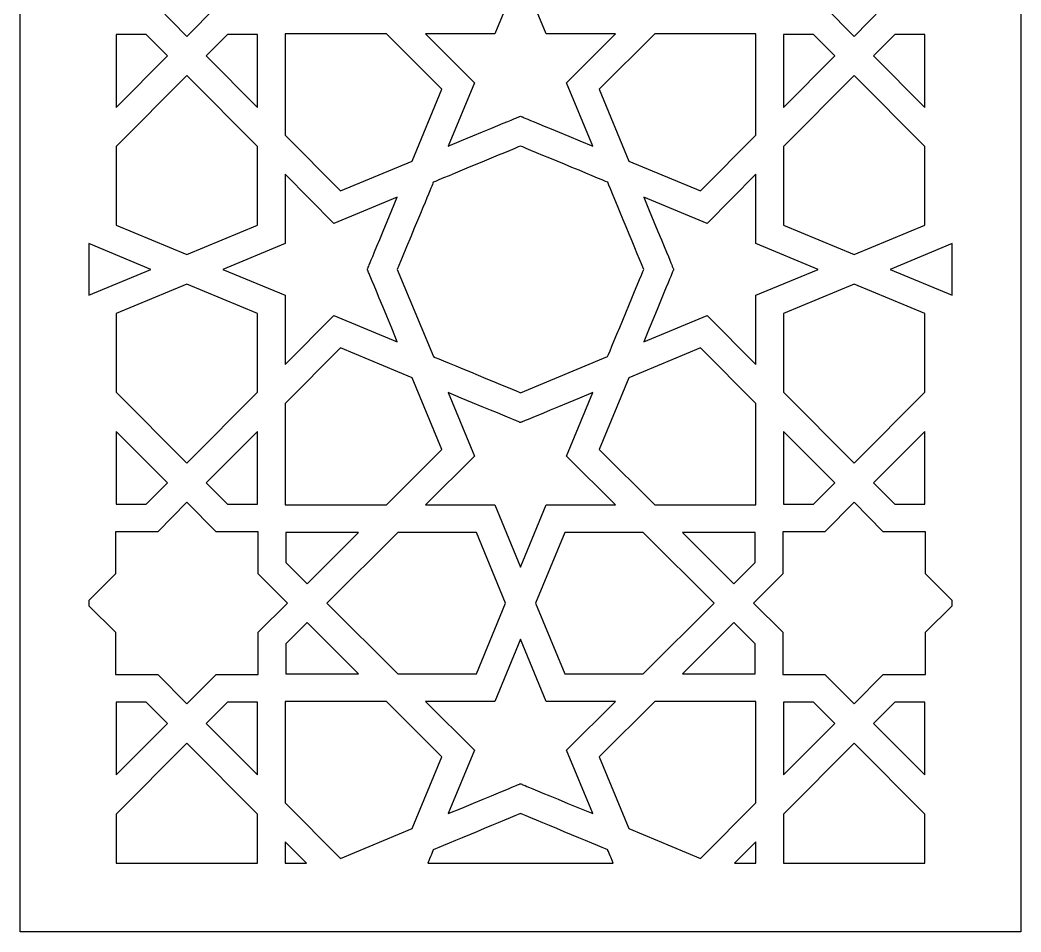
# Model space of a CAD drawing. Header units: millimetres. Extents: x -31 to 31, y -125 to 125.
# Drawn here: x -31.2 to 31.5, y -124.9 to -67.8 of the extents above; entities that cross this region are included whole.
import ezdxf

# ---------------------------------------------------------------- set-up
doc = ezdxf.new("R2010")
doc.units = ezdxf.units.MM
doc.header["$MEASUREMENT"] = 0
doc.layers.add('layer 1', color=7, linetype='Continuous')

msp = doc.modelspace()

# ---------------------------------------------------------------- linework, layer by layer
at = {"layer": 'layer 1', "color": 250}
for points, knots in [([(31.4678, -124.8834), (31.4678, -124.8834), (31.4678, 125.1165), (31.4678, 125.1165), (31.4678, 125.1165), (31.4678, 125.1165), (-31.2209, 125.1165), (-31.2209, 125.1165), (-31.2209, 125.1165), (-31.2209, 125.1165), (-31.2209, -124.8834), (-31.2209, -124.8834), (-31.2209, -124.8834), (-31.2209, -124.8834), (31.4678, -124.8834), (31.4678, -124.8834)], [0, 0, 0, 0, 0.2, 0.2, 0.2, 0.2, 0.4, 0.4, 0.4, 0.4, 0.6, 0.6, 0.6, 0.6, 1, 1, 1, 1]), ([(-25.2364, -60.6848), (-25.2364, -60.6848), (-25.2364, -58.044), (-25.2364, -58.044), (-25.2364, -58.044), (-25.2364, -58.044), (-22.5956, -58.044), (-22.5956, -58.044), (-22.5956, -58.044), (-22.5956, -58.044), (-20.7698, -56.1996), (-20.7698, -56.1996), (-20.7698, -56.1996), (-20.7698, -56.1996), (-18.944, -58.044), (-18.944, -58.044), (-18.944, -58.044), (-18.944, -58.044), (-16.3032, -58.044), (-16.3032, -58.044), (-16.3032, -58.044), (-16.3032, -58.044), (-16.3032, -60.6848), (-16.3032, -60.6848), (-16.3032, -60.6848), (-16.3032, -60.6848), (-14.4588, -62.5105), (-14.4588, -62.5105), (-14.4588, -62.5105), (-14.4588, -62.5105), (-16.3032, -64.3361), (-16.3032, -64.3361), (-16.3032, -64.3361), (-16.3032, -64.3361), (-16.3032, -66.977), (-16.3032, -66.977), (-16.3032, -66.977), (-16.3032, -66.977), (-18.944, -66.977), (-18.944, -66.977), (-18.944, -66.977), (-18.944, -66.977), (-20.7687, -68.8203), (-20.7687, -68.8203), (-20.7687, -68.8203), (-20.7687, -68.8203), (-20.7741, -68.8153), (-20.7741, -68.8153), (-20.7741, -68.8153), (-20.7741, -68.8153), (-20.7749, -68.8164), (-20.7749, -68.8164), (-20.7749, -68.8164), (-20.7749, -68.8164), (-22.5956, -66.977), (-22.5956, -66.977), (-22.5956, -66.977), (-22.5956, -66.977), (-25.2364, -66.977), (-25.2364, -66.977), (-25.2364, -66.977), (-25.2364, -66.977), (-25.2364, -64.3361), (-25.2364, -64.3361), (-25.2364, -64.3361), (-25.2364, -64.3361), (-26.9168, -62.6728), (-26.9168, -62.6728), (-26.9168, -62.6728), (-26.9168, -62.6728), (-26.9168, -62.3482), (-26.9168, -62.3482), (-26.9168, -62.3482), (-26.9168, -62.3482), (-25.2364, -60.6848), (-25.2364, -60.6848)], [0, 0, 0, 0, 0.05, 0.05, 0.05, 0.05, 0.1, 0.1, 0.1, 0.1, 0.15, 0.15, 0.15, 0.15, 0.2, 0.2, 0.2, 0.2, 0.25, 0.25, 0.25, 0.25, 0.3, 0.3, 0.3, 0.3, 0.35, 0.35, 0.35, 0.35, 0.4, 0.4, 0.4, 0.4, 0.45, 0.45, 0.45, 0.45, 0.5, 0.5, 0.5, 0.5, 0.55, 0.55, 0.55, 0.55, 0.6, 0.6, 0.6, 0.6, 0.65, 0.65, 0.65, 0.65, 0.7, 0.7, 0.7, 0.7, 0.75, 0.75, 0.75, 0.75, 0.8, 0.8, 0.8, 0.8, 0.85, 0.85, 0.85, 0.85, 0.9, 0.9, 0.9, 0.9, 1, 1, 1, 1]), ([(25.4847, -64.3361), (25.4847, -64.3361), (25.4847, -66.977), (25.4847, -66.977), (25.4847, -66.977), (25.4847, -66.977), (22.8438, -66.977), (22.8438, -66.977), (22.8438, -66.977), (22.8438, -66.977), (21.0192, -68.8203), (21.0192, -68.8203), (21.0192, -68.8203), (21.0192, -68.8203), (21.0139, -68.8153), (21.0139, -68.8153), (21.0139, -68.8153), (21.0139, -68.8153), (21.0128, -68.8164), (21.0128, -68.8164), (21.0128, -68.8164), (21.0128, -68.8164), (19.1922, -66.977), (19.1922, -66.977), (19.1922, -66.977), (19.1922, -66.977), (16.5513, -66.977), (16.5513, -66.977), (16.5513, -66.977), (16.5513, -66.977), (16.5513, -64.3361), (16.5513, -64.3361), (16.5513, -64.3361), (16.5513, -64.3361), (14.7069, -62.5105), (14.7069, -62.5105), (14.7069, -62.5105), (14.7069, -62.5105), (16.5513, -60.6848), (16.5513, -60.6848), (16.5513, -60.6848), (16.5513, -60.6848), (16.5513, -58.044), (16.5513, -58.044), (16.5513, -58.044), (16.5513, -58.044), (19.1922, -58.044), (19.1922, -58.044), (19.1922, -58.044), (19.1922, -58.044), (21.0181, -56.1996), (21.0181, -56.1996), (21.0181, -56.1996), (21.0181, -56.1996), (22.8438, -58.044), (22.8438, -58.044), (22.8438, -58.044), (22.8438, -58.044), (25.4847, -58.044), (25.4847, -58.044), (25.4847, -58.044), (25.4847, -58.044), (25.4847, -60.6848), (25.4847, -60.6848), (25.4847, -60.6848), (25.4847, -60.6848), (27.1649, -62.3482), (27.1649, -62.3482), (27.1649, -62.3482), (27.1649, -62.3482), (27.1649, -62.6724), (27.1649, -62.6724), (27.1649, -62.6724), (27.1649, -62.6724), (25.4847, -64.3361), (25.4847, -64.3361)], [0, 0, 0, 0, 0.05, 0.05, 0.05, 0.05, 0.1, 0.1, 0.1, 0.1, 0.15, 0.15, 0.15, 0.15, 0.2, 0.2, 0.2, 0.2, 0.25, 0.25, 0.25, 0.25, 0.3, 0.3, 0.3, 0.3, 0.35, 0.35, 0.35, 0.35, 0.4, 0.4, 0.4, 0.4, 0.45, 0.45, 0.45, 0.45, 0.5, 0.5, 0.5, 0.5, 0.55, 0.55, 0.55, 0.55, 0.6, 0.6, 0.6, 0.6, 0.65, 0.65, 0.65, 0.65, 0.7, 0.7, 0.7, 0.7, 0.75, 0.75, 0.75, 0.75, 0.8, 0.8, 0.8, 0.8, 0.85, 0.85, 0.85, 0.85, 0.9, 0.9, 0.9, 0.9, 1, 1, 1, 1]), ([(-1.4867, -68.658), (-1.4867, -68.658), (0.1242, -64.7683), (0.1242, -64.7683), (0.1242, -64.7683), (0.1242, -64.7683), (1.7349, -68.658), (1.7349, -68.658), (1.7349, -68.658), (1.7349, -68.658), (6.0787, -68.658), (6.0787, -68.658), (6.0787, -68.658), (6.0787, -68.658), (3.0031, -71.7197), (3.0031, -71.7197), (3.0031, -71.7197), (3.0031, -71.7197), (4.6496, -75.6895), (4.6496, -75.6895), (4.6496, -75.6895), (0.0573, -73.7863), (0.3773, -73.9193), (0.1242, -73.8131), (0.1242, -73.8131), (-0.1291, -73.9193), (0.3358, -73.726), (-4.4015, -75.6895), (-4.4015, -75.6895), (-4.4015, -75.6895), (-2.755, -71.7197), (-2.755, -71.7197), (-2.755, -71.7197), (-2.755, -71.7197), (-5.8305, -68.658), (-5.8305, -68.658), (-5.8305, -68.658), (-5.8305, -68.658), (-1.4867, -68.658), (-1.4867, -68.658)], [0, 0, 0, 0, 0.0909091, 0.0909091, 0.0909091, 0.0909091, 0.1818182, 0.1818182, 0.1818182, 0.1818182, 0.2727273, 0.2727273, 0.2727273, 0.2727273, 0.3636364, 0.3636364, 0.3636364, 0.3636364, 0.4545455, 0.4545455, 0.4545455, 0.4545455, 0.5454545, 0.5454545, 0.5454545, 0.5454545, 0.6363636, 0.6363636, 0.6363636, 0.6363636, 0.7272727, 0.7272727, 0.7272727, 0.7272727, 0.8181818, 0.8181818, 0.8181818, 0.8181818, 1, 1, 1, 1]), ([(-25.1901, -73.2649), (-25.1901, -73.2649), (-25.1901, -68.7045), (-25.1901, -68.7045), (-25.1901, -68.7045), (-25.1901, -68.7045), (-23.316, -68.7045), (-23.316, -68.7045), (-23.316, -68.7045), (-23.316, -68.7045), (-21.9863, -70.0458), (-21.9863, -70.0458), (-21.9863, -70.0458), (-21.9863, -70.0458), (-25.1901, -73.2649), (-25.1901, -73.2649)], [0, 0, 0, 0, 0.2, 0.2, 0.2, 0.2, 0.4, 0.4, 0.4, 0.4, 0.6, 0.6, 0.6, 0.6, 1, 1, 1, 1]), ([(-16.3495, -68.7045), (-16.3495, -68.7045), (-16.3495, -73.2646), (-16.3495, -73.2646), (-16.3495, -73.2646), (-16.3495, -73.2646), (-19.5531, -70.0458), (-19.5531, -70.0458), (-19.5531, -70.0458), (-19.5531, -70.0458), (-18.2235, -68.7045), (-18.2235, -68.7045), (-18.2235, -68.7045), (-18.2235, -68.7045), (-16.3495, -68.7045), (-16.3495, -68.7045)], [0, 0, 0, 0, 0.2, 0.2, 0.2, 0.2, 0.4, 0.4, 0.4, 0.4, 0.6, 0.6, 0.6, 0.6, 1, 1, 1, 1]), ([(-6.6594, -76.623), (-6.6594, -76.623), (-11.1532, -78.4867), (-11.1532, -78.4867), (-11.1532, -78.4867), (-11.1532, -78.4867), (-14.6219, -75.0016), (-14.6219, -75.0016), (-14.6219, -75.0016), (-14.6219, -75.0016), (-14.6219, -68.658), (-14.6219, -68.658), (-14.6219, -68.658), (-14.6219, -68.658), (-8.2786, -68.658), (-8.2786, -68.658), (-8.2786, -68.658), (-8.2786, -68.658), (-4.7934, -72.1268), (-4.7934, -72.1268), (-4.7934, -72.1268), (-4.7934, -72.1268), (-6.6594, -76.623), (-6.6594, -76.623)], [0, 0, 0, 0, 0.1428571, 0.1428571, 0.1428571, 0.1428571, 0.2857143, 0.2857143, 0.2857143, 0.2857143, 0.4285714, 0.4285714, 0.4285714, 0.4285714, 0.5714286, 0.5714286, 0.5714286, 0.5714286, 0.7142857, 0.7142857, 0.7142857, 0.7142857, 1, 1, 1, 1]), ([(6.9053, -76.6223), (6.9053, -76.6223), (5.0415, -72.1268), (5.0415, -72.1268), (5.0415, -72.1268), (5.0415, -72.1268), (8.5266, -68.658), (8.5266, -68.658), (8.5266, -68.658), (8.5266, -68.658), (14.8703, -68.658), (14.8703, -68.658), (14.8703, -68.658), (14.8703, -68.658), (14.8703, -75.0016), (14.8703, -75.0016), (14.8703, -75.0016), (14.8703, -75.0016), (11.4014, -78.4867), (11.4014, -78.4867), (11.4014, -78.4867), (11.4014, -78.4867), (6.9053, -76.6223), (6.9053, -76.6223)], [0, 0, 0, 0, 0.1428571, 0.1428571, 0.1428571, 0.1428571, 0.2857143, 0.2857143, 0.2857143, 0.2857143, 0.4285714, 0.4285714, 0.4285714, 0.4285714, 0.5714286, 0.5714286, 0.5714286, 0.5714286, 0.7142857, 0.7142857, 0.7142857, 0.7142857, 1, 1, 1, 1]), ([(16.5975, -73.2646), (16.5975, -73.2646), (16.5975, -68.7045), (16.5975, -68.7045), (16.5975, -68.7045), (16.5975, -68.7045), (18.4718, -68.7045), (18.4718, -68.7045), (18.4718, -68.7045), (18.4718, -68.7045), (19.8014, -70.0458), (19.8014, -70.0458), (19.8014, -70.0458), (19.8014, -70.0458), (16.5975, -73.2646), (16.5975, -73.2646)], [0, 0, 0, 0, 0.2, 0.2, 0.2, 0.2, 0.4, 0.4, 0.4, 0.4, 0.6, 0.6, 0.6, 0.6, 1, 1, 1, 1]), ([(25.4384, -68.7045), (25.4384, -68.7045), (25.4384, -73.2649), (25.4384, -73.2649), (25.4384, -73.2649), (25.4384, -73.2649), (22.2345, -70.0458), (22.2345, -70.0458), (22.2345, -70.0458), (22.2345, -70.0458), (23.5641, -68.7045), (23.5641, -68.7045), (23.5641, -68.7045), (23.5641, -68.7045), (25.4384, -68.7045), (25.4384, -68.7045)], [0, 0, 0, 0, 0.2, 0.2, 0.2, 0.2, 0.4, 0.4, 0.4, 0.4, 0.6, 0.6, 0.6, 0.6, 1, 1, 1, 1]), ([(-25.1901, -75.7149), (-25.1901, -75.7149), (-20.7698, -71.2721), (-20.7698, -71.2721), (-20.7698, -71.2721), (-20.7698, -71.2721), (-16.3495, -75.7149), (-16.3495, -75.7149), (-16.3495, -75.7149), (-16.3495, -75.7149), (-16.3495, -80.6387), (-16.3495, -80.6387), (-16.3495, -80.6387), (-16.3495, -80.6387), (-20.7698, -82.4692), (-20.7698, -82.4692), (-20.7698, -82.4692), (-20.7698, -82.4692), (-25.1901, -80.6387), (-25.1901, -80.6387), (-25.1901, -80.6387), (-25.1901, -80.6387), (-25.1901, -75.7149), (-25.1901, -75.7149)], [0, 0, 0, 0, 0.1428571, 0.1428571, 0.1428571, 0.1428571, 0.2857143, 0.2857143, 0.2857143, 0.2857143, 0.4285714, 0.4285714, 0.4285714, 0.4285714, 0.5714286, 0.5714286, 0.5714286, 0.5714286, 0.7142857, 0.7142857, 0.7142857, 0.7142857, 1, 1, 1, 1]), ([(16.5975, -75.7149), (16.5975, -75.7149), (21.0181, -71.2721), (21.0181, -71.2721), (21.0181, -71.2721), (21.0181, -71.2721), (25.4384, -75.7149), (25.4384, -75.7149), (25.4384, -75.7149), (25.4384, -75.7149), (25.4384, -80.6387), (25.4384, -80.6387), (25.4384, -80.6387), (25.4384, -80.6387), (21.0181, -82.4692), (21.0181, -82.4692), (21.0181, -82.4692), (21.0181, -82.4692), (16.5975, -80.6387), (16.5975, -80.6387), (16.5975, -80.6387), (16.5975, -80.6387), (16.5975, -75.7149), (16.5975, -75.7149)], [0, 0, 0, 0, 0.1428571, 0.1428571, 0.1428571, 0.1428571, 0.2857143, 0.2857143, 0.2857143, 0.2857143, 0.4285714, 0.4285714, 0.4285714, 0.4285714, 0.5714286, 0.5714286, 0.5714286, 0.5714286, 0.7142857, 0.7142857, 0.7142857, 0.7142857, 1, 1, 1, 1]), ([(0.1242, -91.1246), (-0.0378, -91.0576), (-4.9532, -89.0196), (-5.3336, -88.8616), (-5.3336, -88.8616), (-5.3336, -88.8616), (-7.5965, -83.4041), (-7.5965, -83.4041), (-7.5965, -83.4041), (-5.8658, -79.2328), (-5.4422, -78.2119), (-5.3384, -77.9487), (-5.3384, -77.9487), (-4.8553, -77.7473), (-0.3919, -75.8973), (0.1242, -75.6835), (0.1242, -75.6835), (0.6412, -75.8977), (5.1216, -77.7547), (5.5897, -77.9501), (5.5897, -77.9501), (5.8656, -78.6561), (7.626, -82.8837), (7.8444, -83.4044), (7.8444, -83.4044), (7.6404, -83.8969), (5.7944, -88.3514), (5.5795, -88.863), (5.5795, -88.863), (5.5795, -88.863), (0.1242, -91.1246), (0.1242, -91.1246)], [0, 0, 0, 0, 0.1111111, 0.1111111, 0.1111111, 0.1111111, 0.2222222, 0.2222222, 0.2222222, 0.2222222, 0.3333333, 0.3333333, 0.3333333, 0.3333333, 0.4444444, 0.4444444, 0.4444444, 0.4444444, 0.5555556, 0.5555556, 0.5555556, 0.5555556, 0.6666667, 0.6666667, 0.6666667, 0.6666667, 0.7777778, 0.7777778, 0.7777778, 0.7777778, 1, 1, 1, 1]), ([(-18.5119, -83.4041), (-18.5119, -83.4041), (-14.6219, -81.7937), (-14.6219, -81.7937), (-14.6219, -81.7937), (-14.6219, -81.7937), (-14.6219, -77.4496), (-14.6219, -77.4496), (-14.6219, -77.4496), (-14.6219, -77.4496), (-11.5605, -80.5254), (-11.5605, -80.5254), (-11.5605, -80.5254), (-11.5605, -80.5254), (-7.5905, -78.879), (-7.5905, -78.879), (-7.5905, -78.879), (-9.53, -83.5579), (-9.3749, -83.185), (-9.467, -83.4041), (-9.467, -83.4041), (-9.3529, -83.6768), (-9.6184, -83.0372), (-7.5905, -87.9299), (-7.5905, -87.9299), (-7.5905, -87.9299), (-11.5605, -86.2831), (-11.5605, -86.2831), (-11.5605, -86.2831), (-11.5605, -86.2831), (-14.6219, -89.359), (-14.6219, -89.359), (-14.6219, -89.359), (-14.6219, -89.359), (-14.6219, -85.0149), (-14.6219, -85.0149), (-14.6219, -85.0149), (-14.6219, -85.0149), (-18.5119, -83.4041), (-18.5119, -83.4041)], [0, 0, 0, 0, 0.0909091, 0.0909091, 0.0909091, 0.0909091, 0.1818182, 0.1818182, 0.1818182, 0.1818182, 0.2727273, 0.2727273, 0.2727273, 0.2727273, 0.3636364, 0.3636364, 0.3636364, 0.3636364, 0.4545455, 0.4545455, 0.4545455, 0.4545455, 0.5454545, 0.5454545, 0.5454545, 0.5454545, 0.6363636, 0.6363636, 0.6363636, 0.6363636, 0.7272727, 0.7272727, 0.7272727, 0.7272727, 0.8181818, 0.8181818, 0.8181818, 0.8181818, 1, 1, 1, 1]), ([(9.7151, -83.4041), (9.6089, -83.1512), (9.8033, -83.6186), (7.8387, -78.879), (7.8387, -78.879), (7.8387, -78.879), (11.8089, -80.5254), (11.8089, -80.5254), (11.8089, -80.5254), (11.8089, -80.5254), (14.8703, -77.4496), (14.8703, -77.4496), (14.8703, -77.4496), (14.8703, -77.4496), (14.8703, -81.7937), (14.8703, -81.7937), (14.8703, -81.7937), (14.8703, -81.7937), (18.76, -83.4041), (18.76, -83.4041), (18.76, -83.4041), (18.76, -83.4041), (14.8703, -85.0149), (14.8703, -85.0149), (14.8703, -85.0149), (14.8703, -85.0149), (14.8703, -89.359), (14.8703, -89.359), (14.8703, -89.359), (14.8703, -89.359), (11.8089, -86.2831), (11.8089, -86.2831), (11.8089, -86.2831), (11.8089, -86.2831), (7.8387, -87.9299), (7.8387, -87.9299), (7.8387, -87.9299), (9.7691, -83.2729), (9.6093, -83.6574), (9.7151, -83.4041)], [0, 0, 0, 0, 0.0909091, 0.0909091, 0.0909091, 0.0909091, 0.1818182, 0.1818182, 0.1818182, 0.1818182, 0.2727273, 0.2727273, 0.2727273, 0.2727273, 0.3636364, 0.3636364, 0.3636364, 0.3636364, 0.4545455, 0.4545455, 0.4545455, 0.4545455, 0.5454545, 0.5454545, 0.5454545, 0.5454545, 0.6363636, 0.6363636, 0.6363636, 0.6363636, 0.7272727, 0.7272727, 0.7272727, 0.7272727, 0.8181818, 0.8181818, 0.8181818, 0.8181818, 1, 1, 1, 1]), ([(-26.9168, -85.0149), (-26.9168, -85.0149), (-26.9168, -81.794), (-26.9168, -81.794), (-26.9168, -81.794), (-26.9168, -81.794), (-23.0277, -83.4041), (-23.0277, -83.4041), (-23.0277, -83.4041), (-23.0277, -83.4041), (-26.9168, -85.0149), (-26.9168, -85.0149)], [0, 0, 0, 0, 0.25, 0.25, 0.25, 0.25, 0.5, 0.5, 0.5, 0.5, 1, 1, 1, 1]), ([(27.1649, -81.794), (27.1649, -81.794), (27.1649, -85.0149), (27.1649, -85.0149), (27.1649, -85.0149), (27.1649, -85.0149), (23.2759, -83.4041), (23.2759, -83.4041), (23.2759, -83.4041), (23.2759, -83.4041), (27.1649, -81.794), (27.1649, -81.794)], [0, 0, 0, 0, 0.25, 0.25, 0.25, 0.25, 0.5, 0.5, 0.5, 0.5, 1, 1, 1, 1]), ([(-16.3495, -91.0938), (-16.3495, -91.0938), (-20.7698, -95.5368), (-20.7698, -95.5368), (-20.7698, -95.5368), (-20.7698, -95.5368), (-25.1901, -91.0938), (-25.1901, -91.0938), (-25.1901, -91.0938), (-25.1901, -91.0938), (-25.1901, -86.1699), (-25.1901, -86.1699), (-25.1901, -86.1699), (-25.1901, -86.1699), (-20.7698, -84.3393), (-20.7698, -84.3393), (-20.7698, -84.3393), (-20.7698, -84.3393), (-16.3495, -86.1699), (-16.3495, -86.1699), (-16.3495, -86.1699), (-16.3495, -86.1699), (-16.3495, -91.0938), (-16.3495, -91.0938)], [0, 0, 0, 0, 0.1428571, 0.1428571, 0.1428571, 0.1428571, 0.2857143, 0.2857143, 0.2857143, 0.2857143, 0.4285714, 0.4285714, 0.4285714, 0.4285714, 0.5714286, 0.5714286, 0.5714286, 0.5714286, 0.7142857, 0.7142857, 0.7142857, 0.7142857, 1, 1, 1, 1]), ([(25.4384, -91.0938), (25.4384, -91.0938), (21.0181, -95.5368), (21.0181, -95.5368), (21.0181, -95.5368), (21.0181, -95.5368), (16.5975, -91.0938), (16.5975, -91.0938), (16.5975, -91.0938), (16.5975, -91.0938), (16.5975, -86.1699), (16.5975, -86.1699), (16.5975, -86.1699), (16.5975, -86.1699), (21.0181, -84.3393), (21.0181, -84.3393), (21.0181, -84.3393), (21.0181, -84.3393), (25.4384, -86.1699), (25.4384, -86.1699), (25.4384, -86.1699), (25.4384, -86.1699), (25.4384, -91.0938), (25.4384, -91.0938)], [0, 0, 0, 0, 0.1428571, 0.1428571, 0.1428571, 0.1428571, 0.2857143, 0.2857143, 0.2857143, 0.2857143, 0.4285714, 0.4285714, 0.4285714, 0.4285714, 0.5714286, 0.5714286, 0.5714286, 0.5714286, 0.7142857, 0.7142857, 0.7142857, 0.7142857, 1, 1, 1, 1]), ([(-14.6219, -91.8068), (-14.6219, -91.8068), (-11.1532, -88.3218), (-11.1532, -88.3218), (-11.1532, -88.3218), (-11.1532, -88.3218), (-6.658, -90.1863), (-6.658, -90.1863), (-6.658, -90.1863), (-6.658, -90.1863), (-4.7934, -94.6817), (-4.7934, -94.6817), (-4.7934, -94.6817), (-4.7934, -94.6817), (-8.2786, -98.1505), (-8.2786, -98.1505), (-8.2786, -98.1505), (-8.2786, -98.1505), (-14.6219, -98.1505), (-14.6219, -98.1505), (-14.6219, -98.1505), (-14.6219, -98.1505), (-14.6219, -91.8068), (-14.6219, -91.8068)], [0, 0, 0, 0, 0.1428571, 0.1428571, 0.1428571, 0.1428571, 0.2857143, 0.2857143, 0.2857143, 0.2857143, 0.4285714, 0.4285714, 0.4285714, 0.4285714, 0.5714286, 0.5714286, 0.5714286, 0.5714286, 0.7142857, 0.7142857, 0.7142857, 0.7142857, 1, 1, 1, 1]), ([(6.9063, -90.1863), (6.9063, -90.1863), (11.4014, -88.3218), (11.4014, -88.3218), (11.4014, -88.3218), (11.4014, -88.3218), (14.8703, -91.8068), (14.8703, -91.8068), (14.8703, -91.8068), (14.8703, -91.8068), (14.8703, -98.1505), (14.8703, -98.1505), (14.8703, -98.1505), (14.8703, -98.1505), (8.5266, -98.1505), (8.5266, -98.1505), (8.5266, -98.1505), (8.5266, -98.1505), (5.0415, -94.6817), (5.0415, -94.6817), (5.0415, -94.6817), (5.0415, -94.6817), (6.9063, -90.1863), (6.9063, -90.1863)], [0, 0, 0, 0, 0.1428571, 0.1428571, 0.1428571, 0.1428571, 0.2857143, 0.2857143, 0.2857143, 0.2857143, 0.4285714, 0.4285714, 0.4285714, 0.4285714, 0.5714286, 0.5714286, 0.5714286, 0.5714286, 0.7142857, 0.7142857, 0.7142857, 0.7142857, 1, 1, 1, 1]), ([(0.1242, -92.9957), (0.3773, -92.8892), (-0.0642, -93.0727), (4.6496, -91.1189), (4.6496, -91.1189), (4.6496, -91.1189), (3.0031, -95.0888), (3.0031, -95.0888), (3.0031, -95.0888), (3.0031, -95.0888), (6.0787, -98.1505), (6.0787, -98.1505), (6.0787, -98.1505), (6.0787, -98.1505), (1.7349, -98.1505), (1.7349, -98.1505), (1.7349, -98.1505), (1.7349, -98.1505), (0.1242, -102.0403), (0.1242, -102.0403), (0.1242, -102.0403), (0.1242, -102.0403), (-1.4867, -98.1505), (-1.4867, -98.1505), (-1.4867, -98.1505), (-1.4867, -98.1505), (-5.8305, -98.1505), (-5.8305, -98.1505), (-5.8305, -98.1505), (-5.8305, -98.1505), (-2.755, -95.0888), (-2.755, -95.0888), (-2.755, -95.0888), (-2.755, -95.0888), (-4.4015, -91.1189), (-4.4015, -91.1189), (-4.4015, -91.1189), (0.2759, -93.0574), (-0.1097, -92.8973), (0.1242, -92.9957)], [0, 0, 0, 0, 0.0909091, 0.0909091, 0.0909091, 0.0909091, 0.1818182, 0.1818182, 0.1818182, 0.1818182, 0.2727273, 0.2727273, 0.2727273, 0.2727273, 0.3636364, 0.3636364, 0.3636364, 0.3636364, 0.4545455, 0.4545455, 0.4545455, 0.4545455, 0.5454545, 0.5454545, 0.5454545, 0.5454545, 0.6363636, 0.6363636, 0.6363636, 0.6363636, 0.7272727, 0.7272727, 0.7272727, 0.7272727, 0.8181818, 0.8181818, 0.8181818, 0.8181818, 1, 1, 1, 1]), ([(-25.1901, -98.1039), (-25.1901, -98.1039), (-25.1901, -93.544), (-25.1901, -93.544), (-25.1901, -93.544), (-25.1901, -93.544), (-21.9863, -96.7631), (-21.9863, -96.7631), (-21.9863, -96.7631), (-21.9863, -96.7631), (-23.316, -98.1039), (-23.316, -98.1039), (-23.316, -98.1039), (-23.316, -98.1039), (-25.1901, -98.1039), (-25.1901, -98.1039)], [0, 0, 0, 0, 0.2, 0.2, 0.2, 0.2, 0.4, 0.4, 0.4, 0.4, 0.6, 0.6, 0.6, 0.6, 1, 1, 1, 1]), ([(-16.3495, -93.544), (-16.3495, -93.544), (-16.3495, -98.1039), (-16.3495, -98.1039), (-16.3495, -98.1039), (-16.3495, -98.1039), (-18.2235, -98.1039), (-18.2235, -98.1039), (-18.2235, -98.1039), (-18.2235, -98.1039), (-19.5531, -96.7631), (-19.5531, -96.7631), (-19.5531, -96.7631), (-19.5531, -96.7631), (-16.3495, -93.544), (-16.3495, -93.544)], [0, 0, 0, 0, 0.2, 0.2, 0.2, 0.2, 0.4, 0.4, 0.4, 0.4, 0.6, 0.6, 0.6, 0.6, 1, 1, 1, 1]), ([(16.5975, -98.1039), (16.5975, -98.1039), (16.5975, -93.544), (16.5975, -93.544), (16.5975, -93.544), (16.5975, -93.544), (19.8014, -96.7631), (19.8014, -96.7631), (19.8014, -96.7631), (19.8014, -96.7631), (18.4718, -98.1039), (18.4718, -98.1039), (18.4718, -98.1039), (18.4718, -98.1039), (16.5975, -98.1039), (16.5975, -98.1039)], [0, 0, 0, 0, 0.2, 0.2, 0.2, 0.2, 0.4, 0.4, 0.4, 0.4, 0.6, 0.6, 0.6, 0.6, 1, 1, 1, 1]), ([(25.4384, -93.544), (25.4384, -93.544), (25.4384, -98.1039), (25.4384, -98.1039), (25.4384, -98.1039), (25.4384, -98.1039), (23.5641, -98.1039), (23.5641, -98.1039), (23.5641, -98.1039), (23.5641, -98.1039), (22.2345, -96.7631), (22.2345, -96.7631), (22.2345, -96.7631), (22.2345, -96.7631), (25.4384, -93.544), (25.4384, -93.544)], [0, 0, 0, 0, 0.2, 0.2, 0.2, 0.2, 0.4, 0.4, 0.4, 0.4, 0.6, 0.6, 0.6, 0.6, 1, 1, 1, 1]), ([(-25.2364, -102.4724), (-25.2364, -102.4724), (-25.2364, -99.8316), (-25.2364, -99.8316), (-25.2364, -99.8316), (-25.2364, -99.8316), (-22.5956, -99.8316), (-22.5956, -99.8316), (-22.5956, -99.8316), (-22.5956, -99.8316), (-20.7698, -97.9872), (-20.7698, -97.9872), (-20.7698, -97.9872), (-20.7698, -97.9872), (-18.944, -99.8316), (-18.944, -99.8316), (-18.944, -99.8316), (-18.944, -99.8316), (-16.3032, -99.8316), (-16.3032, -99.8316), (-16.3032, -99.8316), (-16.3032, -99.8316), (-16.3032, -102.4724), (-16.3032, -102.4724), (-16.3032, -102.4724), (-16.3032, -102.4724), (-14.4589, -104.2981), (-14.4589, -104.2981), (-14.4589, -104.2981), (-14.4589, -104.2981), (-16.3032, -106.124), (-16.3032, -106.124), (-16.3032, -106.124), (-16.3032, -106.124), (-16.3032, -108.7649), (-16.3032, -108.7649), (-16.3032, -108.7649), (-16.3032, -108.7649), (-18.944, -108.7649), (-18.944, -108.7649), (-18.944, -108.7649), (-18.944, -108.7649), (-20.7691, -110.6085), (-20.7691, -110.6085), (-20.7691, -110.6085), (-20.7691, -110.6085), (-20.7741, -110.6036), (-20.7741, -110.6036), (-20.7741, -110.6036), (-20.7741, -110.6036), (-20.7746, -110.6042), (-20.7746, -110.6042), (-20.7746, -110.6042), (-20.7746, -110.6042), (-22.5956, -108.7649), (-22.5956, -108.7649), (-22.5956, -108.7649), (-22.5956, -108.7649), (-25.2364, -108.7649), (-25.2364, -108.7649), (-25.2364, -108.7649), (-25.2364, -108.7649), (-25.2364, -106.124), (-25.2364, -106.124), (-25.2364, -106.124), (-25.2364, -106.124), (-26.9168, -104.4603), (-26.9168, -104.4603), (-26.9168, -104.4603), (-26.9168, -104.4603), (-26.9168, -104.1362), (-26.9168, -104.1362), (-26.9168, -104.1362), (-26.9168, -104.1362), (-25.2364, -102.4724), (-25.2364, -102.4724)], [0, 0, 0, 0, 0.05, 0.05, 0.05, 0.05, 0.1, 0.1, 0.1, 0.1, 0.15, 0.15, 0.15, 0.15, 0.2, 0.2, 0.2, 0.2, 0.25, 0.25, 0.25, 0.25, 0.3, 0.3, 0.3, 0.3, 0.35, 0.35, 0.35, 0.35, 0.4, 0.4, 0.4, 0.4, 0.45, 0.45, 0.45, 0.45, 0.5, 0.5, 0.5, 0.5, 0.55, 0.55, 0.55, 0.55, 0.6, 0.6, 0.6, 0.6, 0.65, 0.65, 0.65, 0.65, 0.7, 0.7, 0.7, 0.7, 0.75, 0.75, 0.75, 0.75, 0.8, 0.8, 0.8, 0.8, 0.85, 0.85, 0.85, 0.85, 0.9, 0.9, 0.9, 0.9, 1, 1, 1, 1]), ([(21.0188, -110.6085), (21.0188, -110.6085), (21.0139, -110.6036), (21.0139, -110.6036), (21.0139, -110.6036), (21.0139, -110.6036), (21.0132, -110.6042), (21.0132, -110.6042), (21.0132, -110.6042), (21.0132, -110.6042), (19.1922, -108.7649), (19.1922, -108.7649), (19.1922, -108.7649), (19.1922, -108.7649), (16.5513, -108.7649), (16.5513, -108.7649), (16.5513, -108.7649), (16.5513, -108.7649), (16.5513, -106.124), (16.5513, -106.124), (16.5513, -106.124), (16.5513, -106.124), (14.7069, -104.2981), (14.7069, -104.2981), (14.7069, -104.2981), (14.7069, -104.2981), (16.5513, -102.4724), (16.5513, -102.4724), (16.5513, -102.4724), (16.5513, -102.4724), (16.5513, -99.8316), (16.5513, -99.8316), (16.5513, -99.8316), (16.5513, -99.8316), (19.1922, -99.8316), (19.1922, -99.8316), (19.1922, -99.8316), (19.1922, -99.8316), (21.0181, -97.9872), (21.0181, -97.9872), (21.0181, -97.9872), (21.0181, -97.9872), (22.8438, -99.8316), (22.8438, -99.8316), (22.8438, -99.8316), (22.8438, -99.8316), (25.4847, -99.8316), (25.4847, -99.8316), (25.4847, -99.8316), (25.4847, -99.8316), (25.4847, -102.4724), (25.4847, -102.4724), (25.4847, -102.4724), (25.4847, -102.4724), (27.1649, -104.1362), (27.1649, -104.1362), (27.1649, -104.1362), (27.1649, -104.1362), (27.1649, -104.4603), (27.1649, -104.4603), (27.1649, -104.4603), (27.1649, -104.4603), (25.4847, -106.124), (25.4847, -106.124), (25.4847, -106.124), (25.4847, -106.124), (25.4847, -108.7649), (25.4847, -108.7649), (25.4847, -108.7649), (25.4847, -108.7649), (22.8438, -108.7649), (22.8438, -108.7649), (22.8438, -108.7649), (22.8438, -108.7649), (21.0188, -110.6085), (21.0188, -110.6085)], [0, 0, 0, 0, 0.05, 0.05, 0.05, 0.05, 0.1, 0.1, 0.1, 0.1, 0.15, 0.15, 0.15, 0.15, 0.2, 0.2, 0.2, 0.2, 0.25, 0.25, 0.25, 0.25, 0.3, 0.3, 0.3, 0.3, 0.35, 0.35, 0.35, 0.35, 0.4, 0.4, 0.4, 0.4, 0.45, 0.45, 0.45, 0.45, 0.5, 0.5, 0.5, 0.5, 0.55, 0.55, 0.55, 0.55, 0.6, 0.6, 0.6, 0.6, 0.65, 0.65, 0.65, 0.65, 0.7, 0.7, 0.7, 0.7, 0.75, 0.75, 0.75, 0.75, 0.8, 0.8, 0.8, 0.8, 0.85, 0.85, 0.85, 0.85, 0.9, 0.9, 0.9, 0.9, 1, 1, 1, 1]), ([(-10.0156, -99.8778), (-10.0156, -99.8778), (-13.2345, -103.0813), (-13.2345, -103.0813), (-13.2345, -103.0813), (-13.2345, -103.0813), (-14.5757, -101.7517), (-14.5757, -101.7517), (-14.5757, -101.7517), (-14.5757, -101.7517), (-14.5757, -99.8778), (-14.5757, -99.8778), (-14.5757, -99.8778), (-14.5757, -99.8778), (-10.0156, -99.8778), (-10.0156, -99.8778)], [0, 0, 0, 0, 0.2, 0.2, 0.2, 0.2, 0.4, 0.4, 0.4, 0.4, 0.6, 0.6, 0.6, 0.6, 1, 1, 1, 1]), ([(-7.5653, -99.8778), (-7.5653, -99.8778), (-2.6414, -99.8778), (-2.6414, -99.8778), (-2.6414, -99.8778), (-2.6414, -99.8778), (-0.8111, -104.2981), (-0.8111, -104.2981), (-0.8111, -104.2981), (-0.8111, -104.2981), (-2.6414, -108.7183), (-2.6414, -108.7183), (-2.6414, -108.7183), (-2.6414, -108.7183), (-7.5653, -108.7183), (-7.5653, -108.7183), (-7.5653, -108.7183), (-7.5653, -108.7183), (-12.0083, -104.2981), (-12.0083, -104.2981), (-12.0083, -104.2981), (-12.0083, -104.2981), (-7.5653, -99.8778), (-7.5653, -99.8778)], [0, 0, 0, 0, 0.1428571, 0.1428571, 0.1428571, 0.1428571, 0.2857143, 0.2857143, 0.2857143, 0.2857143, 0.4285714, 0.4285714, 0.4285714, 0.4285714, 0.5714286, 0.5714286, 0.5714286, 0.5714286, 0.7142857, 0.7142857, 0.7142857, 0.7142857, 1, 1, 1, 1]), ([(2.8896, -99.8778), (2.8896, -99.8778), (7.8137, -99.8778), (7.8137, -99.8778), (7.8137, -99.8778), (7.8137, -99.8778), (12.2565, -104.2981), (12.2565, -104.2981), (12.2565, -104.2981), (12.2565, -104.2981), (7.8137, -108.7183), (7.8137, -108.7183), (7.8137, -108.7183), (7.8137, -108.7183), (2.8896, -108.7183), (2.8896, -108.7183), (2.8896, -108.7183), (2.8896, -108.7183), (1.0591, -104.2981), (1.0591, -104.2981), (1.0591, -104.2981), (1.0591, -104.2981), (2.8896, -99.8778), (2.8896, -99.8778)], [0, 0, 0, 0, 0.1428571, 0.1428571, 0.1428571, 0.1428571, 0.2857143, 0.2857143, 0.2857143, 0.2857143, 0.4285714, 0.4285714, 0.4285714, 0.4285714, 0.5714286, 0.5714286, 0.5714286, 0.5714286, 0.7142857, 0.7142857, 0.7142857, 0.7142857, 1, 1, 1, 1]), ([(14.8237, -99.8778), (14.8237, -99.8778), (14.8237, -101.7517), (14.8237, -101.7517), (14.8237, -101.7517), (14.8237, -101.7517), (13.4828, -103.0813), (13.4828, -103.0813), (13.4828, -103.0813), (13.4828, -103.0813), (10.2637, -99.8778), (10.2637, -99.8778), (10.2637, -99.8778), (10.2637, -99.8778), (14.8237, -99.8778), (14.8237, -99.8778)], [0, 0, 0, 0, 0.2, 0.2, 0.2, 0.2, 0.4, 0.4, 0.4, 0.4, 0.6, 0.6, 0.6, 0.6, 1, 1, 1, 1]), ([(-14.5757, -108.7183), (-14.5757, -108.7183), (-14.5757, -106.8444), (-14.5757, -106.8444), (-14.5757, -106.8444), (-14.5757, -106.8444), (-13.2345, -105.5148), (-13.2345, -105.5148), (-13.2345, -105.5148), (-13.2345, -105.5148), (-10.0156, -108.7183), (-10.0156, -108.7183), (-10.0156, -108.7183), (-10.0156, -108.7183), (-14.5757, -108.7183), (-14.5757, -108.7183)], [0, 0, 0, 0, 0.2, 0.2, 0.2, 0.2, 0.4, 0.4, 0.4, 0.4, 0.6, 0.6, 0.6, 0.6, 1, 1, 1, 1]), ([(10.2637, -108.7183), (10.2637, -108.7183), (13.4828, -105.5148), (13.4828, -105.5148), (13.4828, -105.5148), (13.4828, -105.5148), (14.8237, -106.8444), (14.8237, -106.8444), (14.8237, -106.8444), (14.8237, -106.8444), (14.8237, -108.7183), (14.8237, -108.7183), (14.8237, -108.7183), (14.8237, -108.7183), (10.2637, -108.7183), (10.2637, -108.7183)], [0, 0, 0, 0, 0.2, 0.2, 0.2, 0.2, 0.4, 0.4, 0.4, 0.4, 0.6, 0.6, 0.6, 0.6, 1, 1, 1, 1]), ([(0.1242, -115.6007), (-0.1291, -115.7069), (0.4417, -115.4698), (-4.4015, -117.4771), (-4.4015, -117.4771), (-4.4015, -117.4771), (-2.755, -113.5074), (-2.755, -113.5074), (-2.755, -113.5074), (-2.755, -113.5074), (-5.8305, -110.4459), (-5.8305, -110.4459), (-5.8305, -110.4459), (-5.8305, -110.4459), (-1.4867, -110.4459), (-1.4867, -110.4459), (-1.4867, -110.4459), (-1.4867, -110.4459), (0.1242, -106.5561), (0.1242, -106.5561), (0.1242, -106.5561), (0.1242, -106.5561), (1.7349, -110.4459), (1.7349, -110.4459), (1.7349, -110.4459), (1.7349, -110.4459), (6.0787, -110.4459), (6.0787, -110.4459), (6.0787, -110.4459), (6.0787, -110.4459), (3.0031, -113.5074), (3.0031, -113.5074), (3.0031, -113.5074), (3.0031, -113.5074), (4.6496, -117.4771), (4.6496, -117.4771), (4.6496, -117.4771), (-0.1451, -115.4899), (0.3942, -115.7139), (0.1242, -115.6007)], [0, 0, 0, 0, 0.0909091, 0.0909091, 0.0909091, 0.0909091, 0.1818182, 0.1818182, 0.1818182, 0.1818182, 0.2727273, 0.2727273, 0.2727273, 0.2727273, 0.3636364, 0.3636364, 0.3636364, 0.3636364, 0.4545455, 0.4545455, 0.4545455, 0.4545455, 0.5454545, 0.5454545, 0.5454545, 0.5454545, 0.6363636, 0.6363636, 0.6363636, 0.6363636, 0.7272727, 0.7272727, 0.7272727, 0.7272727, 0.8181818, 0.8181818, 0.8181818, 0.8181818, 1, 1, 1, 1]), ([(-25.1901, -115.0524), (-25.1901, -115.0524), (-25.1901, -110.4921), (-25.1901, -110.4921), (-25.1901, -110.4921), (-25.1901, -110.4921), (-23.316, -110.4921), (-23.316, -110.4921), (-23.316, -110.4921), (-23.316, -110.4921), (-21.9863, -111.8333), (-21.9863, -111.8333), (-21.9863, -111.8333), (-21.9863, -111.8333), (-25.1901, -115.0524), (-25.1901, -115.0524)], [0, 0, 0, 0, 0.2, 0.2, 0.2, 0.2, 0.4, 0.4, 0.4, 0.4, 0.6, 0.6, 0.6, 0.6, 1, 1, 1, 1]), ([(-16.3495, -110.4921), (-16.3495, -110.4921), (-16.3495, -115.0524), (-16.3495, -115.0524), (-16.3495, -115.0524), (-16.3495, -115.0524), (-19.5531, -111.8333), (-19.5531, -111.8333), (-19.5531, -111.8333), (-19.5531, -111.8333), (-18.2235, -110.4921), (-18.2235, -110.4921), (-18.2235, -110.4921), (-18.2235, -110.4921), (-16.3495, -110.4921), (-16.3495, -110.4921)], [0, 0, 0, 0, 0.2, 0.2, 0.2, 0.2, 0.4, 0.4, 0.4, 0.4, 0.6, 0.6, 0.6, 0.6, 1, 1, 1, 1]), ([(-14.6219, -110.4459), (-14.6219, -110.4459), (-8.2786, -110.4459), (-8.2786, -110.4459), (-8.2786, -110.4459), (-8.2786, -110.4459), (-4.7934, -113.9147), (-4.7934, -113.9147), (-4.7934, -113.9147), (-4.7934, -113.9147), (-6.6594, -118.4106), (-6.6594, -118.4106), (-6.6594, -118.4106), (-6.6594, -118.4106), (-11.1532, -120.2746), (-11.1532, -120.2746), (-11.1532, -120.2746), (-11.1532, -120.2746), (-14.6219, -116.7892), (-14.6219, -116.7892), (-14.6219, -116.7892), (-14.6219, -116.7892), (-14.6219, -110.4459), (-14.6219, -110.4459)], [0, 0, 0, 0, 0.1428571, 0.1428571, 0.1428571, 0.1428571, 0.2857143, 0.2857143, 0.2857143, 0.2857143, 0.4285714, 0.4285714, 0.4285714, 0.4285714, 0.5714286, 0.5714286, 0.5714286, 0.5714286, 0.7142857, 0.7142857, 0.7142857, 0.7142857, 1, 1, 1, 1]), ([(14.8703, -110.4459), (14.8703, -110.4459), (14.8703, -116.7892), (14.8703, -116.7892), (14.8703, -116.7892), (14.8703, -116.7892), (11.4014, -120.2746), (11.4014, -120.2746), (11.4014, -120.2746), (11.4014, -120.2746), (6.9053, -118.4099), (6.9053, -118.4099), (6.9053, -118.4099), (6.9053, -118.4099), (5.0415, -113.9147), (5.0415, -113.9147), (5.0415, -113.9147), (5.0415, -113.9147), (8.5266, -110.4459), (8.5266, -110.4459), (8.5266, -110.4459), (8.5266, -110.4459), (14.8703, -110.4459), (14.8703, -110.4459)], [0, 0, 0, 0, 0.1428571, 0.1428571, 0.1428571, 0.1428571, 0.2857143, 0.2857143, 0.2857143, 0.2857143, 0.4285714, 0.4285714, 0.4285714, 0.4285714, 0.5714286, 0.5714286, 0.5714286, 0.5714286, 0.7142857, 0.7142857, 0.7142857, 0.7142857, 1, 1, 1, 1]), ([(16.5975, -115.0524), (16.5975, -115.0524), (16.5975, -110.4921), (16.5975, -110.4921), (16.5975, -110.4921), (16.5975, -110.4921), (18.4718, -110.4921), (18.4718, -110.4921), (18.4718, -110.4921), (18.4718, -110.4921), (19.8014, -111.8333), (19.8014, -111.8333), (19.8014, -111.8333), (19.8014, -111.8333), (16.5975, -115.0524), (16.5975, -115.0524)], [0, 0, 0, 0, 0.2, 0.2, 0.2, 0.2, 0.4, 0.4, 0.4, 0.4, 0.6, 0.6, 0.6, 0.6, 1, 1, 1, 1]), ([(25.4384, -110.4921), (25.4384, -110.4921), (25.4384, -115.0524), (25.4384, -115.0524), (25.4384, -115.0524), (25.4384, -115.0524), (22.2345, -111.8333), (22.2345, -111.8333), (22.2345, -111.8333), (22.2345, -111.8333), (23.5641, -110.4921), (23.5641, -110.4921), (23.5641, -110.4921), (23.5641, -110.4921), (25.4384, -110.4921), (25.4384, -110.4921)], [0, 0, 0, 0, 0.2, 0.2, 0.2, 0.2, 0.4, 0.4, 0.4, 0.4, 0.6, 0.6, 0.6, 0.6, 1, 1, 1, 1]), ([(-16.3495, -117.5026), (-16.3495, -117.5026), (-16.3495, -120.5795), (-16.3495, -120.5795), (-16.3495, -120.5795), (-16.3495, -120.5795), (-25.1901, -120.5795), (-25.1901, -120.5795), (-25.1901, -120.5795), (-25.1901, -120.5795), (-25.1901, -117.5026), (-25.1901, -117.5026), (-25.1901, -117.5026), (-25.1901, -117.5026), (-20.7698, -113.0597), (-20.7698, -113.0597), (-20.7698, -113.0597), (-20.7698, -113.0597), (-16.3495, -117.5026), (-16.3495, -117.5026)], [0, 0, 0, 0, 0.1666667, 0.1666667, 0.1666667, 0.1666667, 0.3333333, 0.3333333, 0.3333333, 0.3333333, 0.5, 0.5, 0.5, 0.5, 0.6666667, 0.6666667, 0.6666667, 0.6666667, 1, 1, 1, 1]), ([(16.5975, -117.5026), (16.5975, -117.5026), (21.0181, -113.0597), (21.0181, -113.0597), (21.0181, -113.0597), (21.0181, -113.0597), (25.4384, -117.5026), (25.4384, -117.5026), (25.4384, -117.5026), (25.4384, -117.5026), (25.4384, -120.5795), (25.4384, -120.5795), (25.4384, -120.5795), (25.4384, -120.5795), (16.5975, -120.5795), (16.5975, -120.5795), (16.5975, -120.5795), (16.5975, -120.5795), (16.5975, -117.5026), (16.5975, -117.5026)], [0, 0, 0, 0, 0.1666667, 0.1666667, 0.1666667, 0.1666667, 0.3333333, 0.3333333, 0.3333333, 0.3333333, 0.5, 0.5, 0.5, 0.5, 0.6666667, 0.6666667, 0.6666667, 0.6666667, 1, 1, 1, 1]), ([(-5.3363, -119.7355), (-4.8425, -119.5295), (-0.3922, -117.6856), (0.1242, -117.4714), (0.1242, -117.4714), (0.6405, -117.6856), (5.0913, -119.5299), (5.5848, -119.736), (5.5848, -119.736), (5.6254, -119.8389), (5.7185, -120.0643), (5.9323, -120.5795), (5.9323, -120.5795), (5.9323, -120.5795), (-5.6841, -120.5795), (-5.6841, -120.5795), (-5.6841, -120.5795), (-5.642, -120.4788), (-5.3841, -119.8565), (-5.3363, -119.7355)], [0, 0, 0, 0, 0.1666667, 0.1666667, 0.1666667, 0.1666667, 0.3333333, 0.3333333, 0.3333333, 0.3333333, 0.5, 0.5, 0.5, 0.5, 0.6666667, 0.6666667, 0.6666667, 0.6666667, 1, 1, 1, 1]), ([(-13.2861, -120.5795), (-13.2861, -120.5795), (-14.6219, -120.5795), (-14.6219, -120.5795), (-14.6219, -120.5795), (-14.6219, -120.5795), (-14.6219, -119.2375), (-14.6219, -119.2375), (-14.6219, -119.2375), (-14.6219, -119.2375), (-13.2861, -120.5795), (-13.2861, -120.5795)], [0, 0, 0, 0, 0.25, 0.25, 0.25, 0.25, 0.5, 0.5, 0.5, 0.5, 1, 1, 1, 1]), ([(14.8703, -119.2375), (14.8703, -119.2375), (14.8703, -120.5795), (14.8703, -120.5795), (14.8703, -120.5795), (14.8703, -120.5795), (13.5343, -120.5795), (13.5343, -120.5795), (13.5343, -120.5795), (13.5343, -120.5795), (14.8703, -119.2375), (14.8703, -119.2375)], [0, 0, 0, 0, 0.25, 0.25, 0.25, 0.25, 0.5, 0.5, 0.5, 0.5, 1, 1, 1, 1])]:
    msp.add_open_spline(points, degree=3, knots=knots, dxfattribs=at)

doc.saveas('drawing.dxf')
